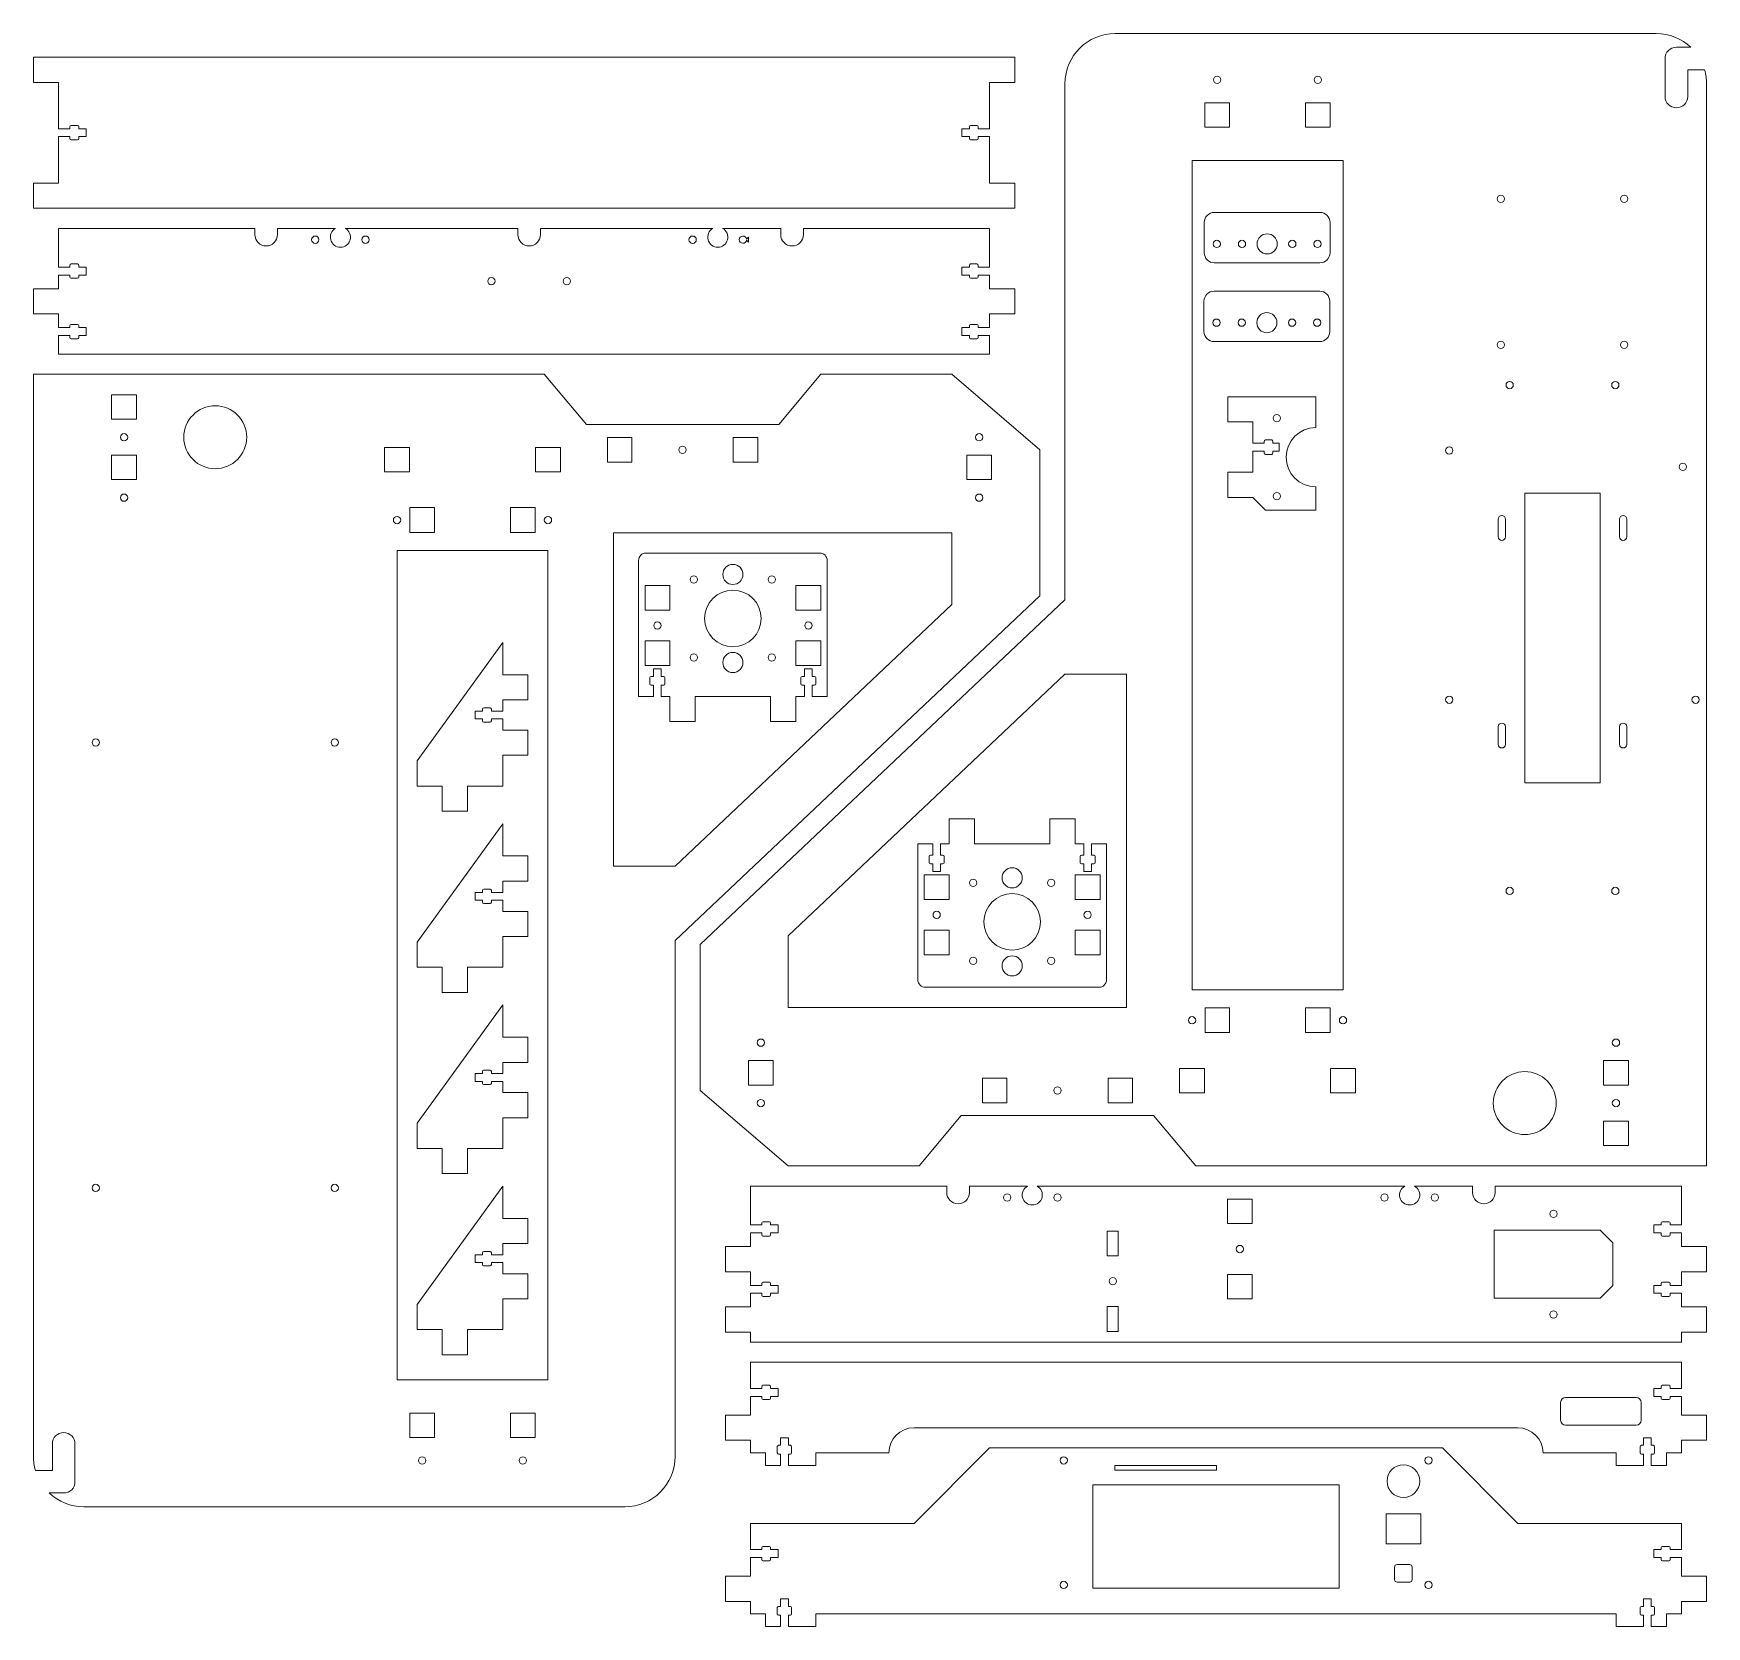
# Model space of a CAD drawing. Header units: millimetres. Extents: x 6 to 671, y 14 to 647.
import ezdxf

# ---------------------------------------------------------------- set-up
doc = ezdxf.new("R2010")
doc.units = ezdxf.units.MM

msp = doc.modelspace()

# ---------------------------------------------------------------- linework, layer by layer
at = {"color": 7, "linetype": 'Continuous', "lineweight": 15}
for p, q in [((651.26, 647.36), (436.26, 647.36)), ((665.03, 641.86), (659.26, 641.86)), ((6.26, 627.92), (6.26, 637.92)), ((396.26, 637.92), (6.26, 637.92)), ((396.26, 627.92), (396.26, 637.92)), ((654.76, 637.36), (654.76, 622.36)), ((663.76, 622.36), (663.76, 632.86)), ((663.76, 632.86), (670.48, 632.86)), ((16.26, 627.92), (6.26, 627.92)), ((16.26, 627.92), (16.26, 609.47)), ((386.26, 627.92), (396.26, 627.92)), ((386.26, 609.47), (386.26, 627.92)), ((416.26, 627.36), (416.26, 422.36)), ((671.26, 197.36), (671.26, 627.36)), ((481.68, 619.79), (471.83, 619.79)), ((471.83, 619.79), (471.83, 610.09)), ((481.68, 610.09), (481.68, 619.79)), ((521.68, 619.79), (511.83, 619.79)), ((511.83, 619.79), (511.83, 610.09)), ((521.68, 610.09), (521.68, 619.79)), ((16.26, 609.47), (20.76, 609.47)), ((20.76, 606.37), (16.26, 606.37)), ((16.26, 606.37), (16.26, 587.92)), ((20.76, 609.47), (20.76, 610.27)), ((20.76, 605.57), (20.76, 606.37)), ((21.26, 610.77), (23.76, 610.77)), ((24.26, 610.27), (24.26, 609.47)), ((24.26, 609.47), (27.26, 609.47)), ((24.26, 606.37), (24.26, 605.57)), ((27.26, 606.37), (24.26, 606.37)), ((27.26, 609.47), (27.26, 606.37)), ((378.26, 609.47), (375.26, 609.47)), ((375.26, 609.47), (375.26, 606.37)), ((375.26, 606.37), (378.26, 606.37)), ((378.26, 610.27), (378.26, 609.47)), ((378.26, 606.37), (378.26, 605.57)), ((381.26, 610.77), (378.76, 610.77)), ((381.76, 609.47), (381.76, 610.27)), ((386.26, 609.47), (381.76, 609.47)), ((381.76, 605.57), (381.76, 606.37)), ((381.76, 606.37), (386.26, 606.37)), ((386.26, 587.92), (386.26, 606.37)), ((471.83, 610.09), (481.68, 610.09)), ((511.83, 610.09), (521.68, 610.09)), ((23.76, 605.07), (21.26, 605.07)), ((378.76, 605.07), (381.26, 605.07)), ((526.76, 596.94), (466.76, 596.94)), ((466.76, 596.94), (466.76, 267.36)), ((526.76, 267.36), (526.76, 596.94)), ((6.26, 577.92), (6.26, 587.92)), ((6.26, 587.92), (16.26, 587.92)), ((396.26, 587.92), (386.26, 587.92)), ((396.26, 577.92), (396.26, 587.92)), ((6.26, 577.92), (396.26, 577.92)), ((471.61, 572.24), (471.61, 560.24)), ((517.61, 576.24), (475.61, 576.24)), ((521.61, 560.24), (521.61, 572.24)), ((16.26, 554.47), (16.26, 569.92)), ((16.26, 569.92), (94.26, 569.92)), ((94.26, 569.92), (94.26, 567.42)), ((103.26, 569.92), (126.32, 569.92)), ((103.26, 567.42), (103.26, 569.92)), ((130.19, 569.92), (198.76, 569.92)), ((198.76, 569.92), (198.76, 567.42)), ((207.76, 569.92), (276.32, 569.92)), ((207.76, 567.42), (207.76, 569.92)), ((280.19, 569.92), (303.26, 569.92)), ((290.51, 566.42), (289.69, 565.61)), ((290.51, 564.42), (290.51, 566.42)), ((303.26, 569.92), (303.26, 567.42)), ((312.26, 569.92), (386.26, 569.92)), ((312.26, 567.42), (312.26, 569.92)), ((386.26, 554.47), (386.26, 569.92)), ((289.69, 565.23), (290.51, 564.42)), ((20.76, 554.47), (16.26, 554.47)), ((20.76, 555.27), (20.76, 554.47)), ((23.76, 555.77), (21.26, 555.77)), ((24.26, 554.47), (24.26, 555.27)), ((27.26, 554.47), (24.26, 554.47)), ((27.26, 551.37), (27.26, 554.47)), ((375.26, 554.47), (378.26, 554.47)), ((375.26, 551.37), (375.26, 554.47)), ((378.26, 554.47), (378.26, 555.27)), ((378.76, 555.77), (381.26, 555.77)), ((381.76, 555.27), (381.76, 554.47)), ((381.76, 554.47), (386.26, 554.47)), ((475.61, 556.24), (517.61, 556.24)), ((6.26, 535.92), (6.26, 545.92)), ((6.26, 545.92), (16.26, 545.92)), ((16.26, 545.92), (16.26, 551.37)), ((16.26, 551.37), (20.76, 551.37)), ((20.76, 551.37), (20.76, 550.57)), ((21.26, 550.07), (23.76, 550.07)), ((24.26, 550.57), (24.26, 551.37)), ((24.26, 551.37), (27.26, 551.37)), ((378.26, 551.37), (375.26, 551.37)), ((378.26, 550.57), (378.26, 551.37)), ((381.26, 550.07), (378.76, 550.07)), ((381.76, 551.37), (381.76, 550.57)), ((386.26, 551.37), (381.76, 551.37)), ((386.26, 545.92), (386.26, 551.37)), ((396.26, 545.92), (386.26, 545.92)), ((396.26, 535.92), (396.26, 545.92)), ((471.5, 540.95), (471.5, 528.95)), ((517.5, 544.95), (475.5, 544.95)), ((521.5, 528.95), (521.5, 540.95)), ((16.26, 535.92), (6.26, 535.92)), ((16.26, 535.92), (16.26, 530.47)), ((386.26, 535.92), (396.26, 535.92)), ((386.26, 535.92), (386.26, 530.47)), ((20.76, 530.47), (16.26, 530.47)), ((16.26, 527.37), (16.26, 519.92)), ((16.26, 527.37), (20.76, 527.37)), ((20.76, 531.27), (20.76, 530.47)), ((20.76, 527.37), (20.76, 526.57)), ((23.76, 531.77), (21.26, 531.77)), ((21.26, 526.07), (23.76, 526.07)), ((24.26, 530.47), (24.26, 531.27)), ((27.26, 530.47), (24.26, 530.47)), ((24.26, 526.57), (24.26, 527.37)), ((24.26, 527.37), (27.26, 527.37)), ((27.26, 527.37), (27.26, 530.47)), ((375.26, 530.47), (378.26, 530.47)), ((375.26, 527.37), (375.26, 530.47)), ((378.26, 527.37), (375.26, 527.37)), ((378.26, 530.47), (378.26, 531.27)), ((378.26, 526.57), (378.26, 527.37)), ((378.76, 531.77), (381.26, 531.77)), ((381.26, 526.07), (378.76, 526.07)), ((381.76, 531.27), (381.76, 530.47)), ((381.76, 530.47), (386.26, 530.47)), ((381.76, 527.37), (381.76, 526.57)), ((386.26, 527.37), (381.76, 527.37)), ((386.26, 527.37), (386.26, 519.92)), ((16.26, 519.92), (386.26, 519.92)), ((475.5, 524.95), (517.5, 524.95)), ((6.26, 511.92), (6.26, 81.92)), ((209.26, 511.92), (6.26, 511.92)), ((226.04, 491.92), (209.26, 511.92)), ((319.26, 511.92), (302.47, 491.92)), ((371.26, 511.92), (319.26, 511.92)), ((406.26, 481.92), (371.26, 511.92)), ((37.33, 503.77), (37.33, 494.07)), ((47.18, 503.77), (37.33, 503.77)), ((47.18, 494.07), (47.18, 503.77)), ((480.93, 502.98), (515.93, 502.98)), ((480.93, 492.98), (480.93, 502.98)), ((515.93, 502.98), (515.93, 490.73)), ((37.33, 494.07), (47.18, 494.07)), ((490.93, 492.98), (480.93, 492.98)), ((490.93, 484.53), (490.93, 492.98)), ((302.47, 491.92), (226.04, 491.92)), ((244.11, 486.84), (234.41, 486.84)), ((234.41, 486.84), (234.41, 476.99)), ((244.11, 476.99), (244.11, 486.84)), ((294.11, 486.84), (284.41, 486.84)), ((284.41, 486.84), (284.41, 476.99)), ((294.11, 476.99), (294.11, 486.84)), ((495.93, 485.83), (498.43, 485.83)), ((47.18, 479.77), (37.33, 479.77)), ((37.33, 479.77), (37.33, 470.07)), ((47.18, 470.07), (47.18, 479.77)), ((155.68, 482.87), (145.83, 482.87)), ((145.83, 482.87), (145.83, 473.17)), ((155.68, 473.17), (155.68, 482.87)), ((215.68, 482.87), (205.83, 482.87)), ((205.83, 482.87), (205.83, 473.17)), ((215.68, 473.17), (215.68, 482.87)), ((387.08, 479.77), (377.23, 479.77)), ((377.23, 479.77), (377.23, 470.07)), ((387.08, 470.07), (387.08, 479.77)), ((406.26, 423.92), (406.26, 481.92)), ((490.93, 484.53), (495.43, 484.53)), ((490.93, 472.98), (490.93, 481.43)), ((495.43, 481.43), (490.93, 481.43)), ((495.43, 484.53), (495.43, 485.33)), ((495.43, 480.63), (495.43, 481.43)), ((498.43, 480.13), (495.93, 480.13)), ((498.93, 485.33), (498.93, 484.53)), ((498.93, 484.53), (501.43, 484.53)), ((501.43, 481.43), (498.93, 481.43)), ((498.93, 481.43), (498.93, 480.63)), ((501.43, 484.53), (501.43, 481.43)), ((145.83, 473.17), (155.68, 473.17)), ((205.83, 473.17), (215.68, 473.17)), ((234.41, 476.99), (244.11, 476.99)), ((284.41, 476.99), (294.11, 476.99)), ((480.93, 472.98), (490.93, 472.98)), ((480.93, 462.98), (480.93, 472.98)), ((37.33, 470.07), (47.18, 470.07)), ((377.23, 470.07), (387.08, 470.07)), ((515.93, 467.23), (515.93, 457.98)), ((165.61, 458.94), (155.91, 458.94)), ((155.91, 458.94), (155.91, 449.09)), ((165.61, 449.09), (165.61, 458.94)), ((205.61, 458.94), (195.91, 458.94)), ((195.91, 458.94), (195.91, 449.09)), ((205.61, 449.09), (205.61, 458.94)), ((490.93, 462.98), (480.93, 462.98)), ((490.93, 462.98), (495.93, 457.98)), ((629.01, 464.65), (599.01, 464.65)), ((599.01, 464.65), (599.01, 349.65)), ((629.01, 349.65), (629.01, 464.65)), ((515.93, 457.98), (495.93, 457.98)), ((588.46, 447.4), (588.46, 454.4)), ((591.36, 454.4), (591.36, 447.4)), ((636.66, 454.4), (636.66, 447.4)), ((639.56, 447.4), (639.56, 454.4)), ((155.91, 449.09), (165.61, 449.09)), ((195.91, 449.09), (205.61, 449.09)), ((371.26, 448.92), (236.76, 448.92)), ((236.76, 448.92), (236.76, 316.5)), ((371.26, 420.43), (371.26, 448.92)), ((210.76, 441.92), (150.76, 441.92)), ((150.76, 441.92), (150.76, 112.34)), ((210.76, 112.34), (210.76, 441.92)), ((318.76, 440.92), (249.76, 440.92)), ((246.76, 437.92), (246.76, 383.92)), ((321.76, 437.92), (321.76, 383.92)), ((249.33, 427.97), (249.33, 418.27)), ((259.18, 427.97), (249.33, 427.97)), ((259.18, 418.27), (259.18, 427.97)), ((309.33, 427.97), (319.18, 427.97)), ((309.33, 418.27), (309.33, 427.97)), ((319.18, 427.97), (319.18, 418.27)), ((261.26, 286.92), (406.26, 423.92)), ((261.26, 316.5), (371.26, 420.43)), ((416.26, 422.36), (271.26, 285.36)), ((249.33, 418.27), (259.18, 418.27)), ((319.18, 418.27), (309.33, 418.27)), ((259.18, 405.97), (249.33, 405.97)), ((249.33, 405.97), (249.33, 396.27)), ((259.18, 396.27), (259.18, 405.97)), ((309.33, 405.97), (319.18, 405.97)), ((309.33, 396.27), (309.33, 405.97)), ((319.18, 405.97), (319.18, 396.27)), ((192.76, 405.34), (158.76, 358.34)), ((192.76, 392.54), (192.76, 405.34)), ((202.76, 392.54), (192.76, 392.54)), ((202.76, 382.54), (202.76, 392.54)), ((249.33, 396.27), (259.18, 396.27)), ((255.81, 394.92), (252.71, 394.92)), ((252.71, 394.92), (252.71, 391.92)), ((255.81, 391.92), (255.81, 394.92)), ((416.26, 392.78), (306.26, 288.85)), ((319.18, 396.27), (309.33, 396.27)), ((312.71, 394.92), (315.81, 394.92)), ((312.71, 391.92), (312.71, 394.92)), ((315.81, 394.92), (315.81, 391.92)), ((440.76, 392.78), (416.26, 392.78)), ((440.76, 260.36), (440.76, 392.78)), ((251.26, 391.42), (251.26, 388.92)), ((252.71, 391.92), (251.76, 391.92)), ((251.76, 388.42), (252.71, 388.42)), ((252.71, 388.42), (252.71, 383.92)), ((256.76, 391.92), (255.81, 391.92)), ((255.81, 383.92), (255.81, 388.42)), ((255.81, 388.42), (256.76, 388.42)), ((257.26, 388.92), (257.26, 391.42)), ((311.26, 388.92), (311.26, 391.42)), ((311.76, 391.92), (312.71, 391.92)), ((312.71, 388.42), (311.76, 388.42)), ((312.71, 383.92), (312.71, 388.42)), ((315.81, 391.92), (316.76, 391.92)), ((315.81, 388.42), (315.81, 383.92)), ((316.76, 388.42), (315.81, 388.42)), ((317.26, 391.42), (317.26, 388.92)), ((187.76, 379.39), (185.26, 379.39)), ((192.76, 382.54), (202.76, 382.54)), ((192.76, 378.09), (192.76, 382.54)), ((246.76, 383.92), (252.71, 383.92)), ((255.81, 383.92), (259.26, 383.92)), ((259.26, 383.92), (259.26, 373.92)), ((269.26, 383.92), (299.26, 383.92)), ((269.26, 373.92), (269.26, 383.92)), ((299.26, 373.92), (299.26, 383.92)), ((312.71, 383.92), (309.26, 383.92)), ((309.26, 383.92), (309.26, 373.92)), ((321.76, 383.92), (315.81, 383.92)), ((184.76, 378.09), (181.76, 378.09)), ((181.76, 378.09), (181.76, 374.99)), ((181.76, 374.99), (184.76, 374.99)), ((184.76, 378.89), (184.76, 378.09)), ((184.76, 374.99), (184.76, 374.19)), ((185.26, 373.69), (187.76, 373.69)), ((188.26, 378.09), (188.26, 378.89)), ((192.76, 378.09), (188.26, 378.09)), ((188.26, 374.19), (188.26, 374.99)), ((188.26, 374.99), (192.76, 374.99)), ((192.76, 370.54), (192.76, 374.99)), ((259.26, 373.92), (269.26, 373.92)), ((309.26, 373.92), (299.26, 373.92)), ((202.76, 370.54), (192.76, 370.54)), ((202.76, 360.54), (202.76, 370.54)), ((588.46, 364.9), (588.46, 371.9)), ((591.36, 371.9), (591.36, 364.9)), ((636.66, 371.9), (636.66, 364.9)), ((639.56, 364.9), (639.56, 371.9)), ((192.76, 360.54), (202.76, 360.54)), ((192.76, 348.34), (192.76, 360.54)), ((158.76, 358.34), (158.76, 348.34)), ((158.76, 348.34), (168.76, 348.34)), ((168.76, 348.34), (168.76, 338.34)), ((178.76, 348.34), (192.76, 348.34)), ((178.76, 338.34), (178.76, 348.34)), ((599.01, 349.65), (629.01, 349.65)), ((192.76, 333.34), (158.76, 286.34)), ((168.76, 338.34), (178.76, 338.34)), ((192.76, 320.54), (192.76, 333.34)), ((370.26, 325.36), (370.26, 335.36)), ((370.26, 335.36), (380.26, 335.36)), ((380.26, 335.36), (380.26, 325.36)), ((410.26, 335.36), (410.26, 325.36)), ((420.26, 335.36), (410.26, 335.36)), ((420.26, 325.36), (420.26, 335.36)), ((202.76, 320.54), (192.76, 320.54)), ((202.76, 310.54), (202.76, 320.54)), ((357.76, 271.36), (357.76, 325.36)), ((357.76, 325.36), (363.71, 325.36)), ((362.26, 317.86), (362.26, 320.36)), ((362.76, 320.86), (363.71, 320.86)), ((363.71, 320.86), (363.71, 325.36)), ((366.81, 325.36), (366.81, 320.86)), ((366.81, 325.36), (370.26, 325.36)), ((366.81, 320.86), (367.76, 320.86)), ((368.26, 320.36), (368.26, 317.86)), ((410.26, 325.36), (380.26, 325.36)), ((423.71, 325.36), (420.26, 325.36)), ((422.26, 320.36), (422.26, 317.86)), ((423.71, 320.86), (422.76, 320.86)), ((423.71, 325.36), (423.71, 320.86)), ((426.81, 320.86), (426.81, 325.36)), ((432.76, 325.36), (426.81, 325.36)), ((427.76, 320.86), (426.81, 320.86)), ((428.26, 317.86), (428.26, 320.36)), ((432.76, 271.36), (432.76, 325.36)), ((236.76, 316.5), (261.26, 316.5)), ((360.33, 313.01), (370.18, 313.01)), ((360.33, 303.31), (360.33, 313.01)), ((363.71, 317.36), (362.76, 317.36)), ((363.71, 314.36), (363.71, 317.36)), ((366.81, 314.36), (363.71, 314.36)), ((366.81, 317.36), (366.81, 314.36)), ((367.76, 317.36), (366.81, 317.36)), ((370.18, 313.01), (370.18, 303.31)), ((420.33, 313.01), (420.33, 303.31)), ((430.18, 313.01), (420.33, 313.01)), ((422.76, 317.36), (423.71, 317.36)), ((423.71, 317.36), (423.71, 314.36)), ((423.71, 314.36), (426.81, 314.36)), ((426.81, 314.36), (426.81, 317.36)), ((426.81, 317.36), (427.76, 317.36)), ((430.18, 303.31), (430.18, 313.01)), ((184.76, 306.09), (181.76, 306.09)), ((181.76, 306.09), (181.76, 302.99)), ((184.76, 306.89), (184.76, 306.09)), ((187.76, 307.39), (185.26, 307.39)), ((188.26, 306.09), (188.26, 306.89)), ((192.76, 306.09), (188.26, 306.09)), ((192.76, 310.54), (202.76, 310.54)), ((192.76, 306.09), (192.76, 310.54)), ((181.76, 302.99), (184.76, 302.99)), ((184.76, 302.99), (184.76, 302.19)), ((185.26, 301.69), (187.76, 301.69)), ((188.26, 302.19), (188.26, 302.99)), ((188.26, 302.99), (192.76, 302.99)), ((192.76, 298.54), (192.76, 302.99)), ((370.18, 303.31), (360.33, 303.31)), ((420.33, 303.31), (430.18, 303.31)), ((202.76, 298.54), (192.76, 298.54)), ((202.76, 288.54), (202.76, 298.54)), ((158.76, 286.34), (158.76, 276.34)), ((192.76, 288.54), (202.76, 288.54)), ((192.76, 276.34), (192.76, 288.54)), ((261.26, 81.92), (261.26, 286.92)), ((306.26, 288.85), (306.26, 260.36)), ((360.33, 291.01), (370.18, 291.01)), ((360.33, 281.31), (360.33, 291.01)), ((370.18, 291.01), (370.18, 281.31)), ((430.18, 291.01), (420.33, 291.01)), ((420.33, 291.01), (420.33, 281.31)), ((430.18, 281.31), (430.18, 291.01)), ((271.26, 285.36), (271.26, 227.36)), ((370.18, 281.31), (360.33, 281.31)), ((420.33, 281.31), (430.18, 281.31)), ((158.76, 276.34), (168.76, 276.34)), ((168.76, 276.34), (168.76, 266.34)), ((178.76, 276.34), (192.76, 276.34)), ((178.76, 266.34), (178.76, 276.34)), ((168.76, 266.34), (178.76, 266.34)), ((360.76, 268.36), (429.76, 268.36)), ((466.76, 267.36), (526.76, 267.36)), ((192.76, 261.34), (158.76, 214.34)), ((192.76, 248.54), (192.76, 261.34)), ((306.26, 260.36), (440.76, 260.36)), ((481.61, 260.19), (471.91, 260.19)), ((471.91, 260.19), (471.91, 250.34)), ((481.61, 250.34), (481.61, 260.19)), ((521.61, 260.19), (511.91, 260.19)), ((511.91, 260.19), (511.91, 250.34)), ((521.61, 250.34), (521.61, 260.19)), ((202.76, 248.54), (192.76, 248.54)), ((202.76, 238.54), (202.76, 248.54)), ((471.91, 250.34), (481.61, 250.34)), ((511.91, 250.34), (521.61, 250.34)), ((184.76, 234.09), (181.76, 234.09)), ((181.76, 234.09), (181.76, 230.99)), ((184.76, 234.89), (184.76, 234.09)), ((187.76, 235.39), (185.26, 235.39)), ((188.26, 234.09), (188.26, 234.89)), ((192.76, 234.09), (188.26, 234.09)), ((192.76, 238.54), (202.76, 238.54)), ((192.76, 234.09), (192.76, 238.54)), ((300.28, 239.21), (290.43, 239.21)), ((290.43, 239.21), (290.43, 229.51)), ((300.28, 229.51), (300.28, 239.21)), ((471.68, 236.11), (461.83, 236.11)), ((461.83, 236.11), (461.83, 226.41)), ((471.68, 226.41), (471.68, 236.11)), ((531.68, 236.11), (521.83, 236.11)), ((521.83, 236.11), (521.83, 226.41)), ((531.68, 226.41), (531.68, 236.11)), ((640.18, 239.21), (630.33, 239.21)), ((630.33, 239.21), (630.33, 229.51)), ((640.18, 229.51), (640.18, 239.21)), ((181.76, 230.99), (184.76, 230.99)), ((184.76, 230.99), (184.76, 230.19)), ((185.26, 229.69), (187.76, 229.69)), ((188.26, 230.19), (188.26, 230.99)), ((188.26, 230.99), (192.76, 230.99)), ((192.76, 226.54), (192.76, 230.99)), ((202.76, 226.54), (192.76, 226.54)), ((202.76, 216.54), (202.76, 226.54)), ((271.26, 227.36), (306.26, 197.36)), ((290.43, 229.51), (300.28, 229.51)), ((393.11, 232.29), (383.41, 232.29)), ((383.41, 232.29), (383.41, 222.44)), ((393.11, 222.44), (393.11, 232.29)), ((443.11, 232.29), (433.41, 232.29)), ((433.41, 232.29), (433.41, 222.44)), ((443.11, 222.44), (443.11, 232.29)), ((461.83, 226.41), (471.68, 226.41)), ((521.83, 226.41), (531.68, 226.41)), ((630.33, 229.51), (640.18, 229.51)), ((383.41, 222.44), (393.11, 222.44)), ((433.41, 222.44), (443.11, 222.44)), ((158.76, 214.34), (158.76, 204.34)), ((192.76, 216.54), (202.76, 216.54)), ((192.76, 204.34), (192.76, 216.54)), ((358.26, 197.36), (375.04, 217.36)), ((375.04, 217.36), (451.47, 217.36)), ((451.47, 217.36), (468.26, 197.36)), ((640.18, 215.21), (630.33, 215.21)), ((630.33, 215.21), (630.33, 205.51)), ((640.18, 205.51), (640.18, 215.21)), ((158.76, 204.34), (168.76, 204.34)), ((168.76, 204.34), (168.76, 194.34)), ((178.76, 204.34), (192.76, 204.34)), ((178.76, 194.34), (178.76, 204.34)), ((630.33, 205.51), (640.18, 205.51)), ((168.76, 194.34), (178.76, 194.34)), ((306.26, 197.36), (358.26, 197.36)), ((468.26, 197.36), (671.26, 197.36)), ((192.76, 189.34), (158.76, 142.34)), ((192.76, 176.54), (192.76, 189.34)), ((291.26, 189.36), (291.26, 173.91)), ((369.26, 189.36), (291.26, 189.36)), ((369.26, 189.36), (369.26, 186.86)), ((401.32, 189.36), (378.26, 189.36)), ((378.26, 186.86), (378.26, 189.36)), ((551.32, 189.36), (405.19, 189.36)), ((578.26, 189.36), (555.19, 189.36)), ((578.26, 189.36), (578.26, 186.86)), ((587.26, 186.86), (587.26, 189.36)), ((661.26, 189.36), (587.26, 189.36)), ((661.26, 189.36), (661.26, 173.91)), ((490.68, 184.21), (480.83, 184.21)), ((480.83, 184.21), (480.83, 174.51)), ((490.68, 174.51), (490.68, 184.21)), ((202.76, 176.54), (192.76, 176.54)), ((202.76, 166.54), (202.76, 176.54)), ((295.76, 173.91), (291.26, 173.91)), ((295.76, 174.71), (295.76, 173.91)), ((298.76, 175.21), (296.26, 175.21)), ((299.26, 173.91), (299.26, 174.71)), ((302.26, 173.91), (299.26, 173.91)), ((302.26, 170.81), (302.26, 173.91)), ((480.83, 174.51), (490.68, 174.51)), ((650.26, 173.91), (653.26, 173.91)), ((650.26, 170.81), (650.26, 173.91)), ((653.26, 173.91), (653.26, 174.71)), ((653.76, 175.21), (656.26, 175.21)), ((656.76, 174.71), (656.76, 173.91)), ((656.76, 173.91), (661.26, 173.91)), ((192.76, 166.54), (202.76, 166.54)), ((192.76, 162.09), (192.76, 166.54)), ((291.26, 170.81), (291.26, 165.36)), ((291.26, 170.81), (295.76, 170.81)), ((295.76, 170.81), (295.76, 170.01)), ((296.26, 169.51), (298.76, 169.51)), ((299.26, 170.01), (299.26, 170.81)), ((299.26, 170.81), (302.26, 170.81)), ((437.43, 171.41), (433.08, 171.41)), ((433.08, 171.41), (433.08, 161.71)), ((437.43, 161.71), (437.43, 171.41)), ((586.79, 171.88), (586.79, 144.85)), ((629.04, 171.88), (586.79, 171.88)), ((634.04, 166.88), (629.04, 171.88)), ((634.04, 149.85), (634.04, 166.88)), ((653.26, 170.81), (650.26, 170.81)), ((653.26, 170.01), (653.26, 170.81)), ((656.26, 169.51), (653.76, 169.51)), ((656.76, 170.81), (656.76, 170.01)), ((661.26, 170.81), (656.76, 170.81)), ((661.26, 170.81), (661.26, 165.36)), ((184.76, 162.09), (181.76, 162.09)), ((181.76, 162.09), (181.76, 158.99)), ((184.76, 162.89), (184.76, 162.09)), ((187.76, 163.39), (185.26, 163.39)), ((188.26, 162.09), (188.26, 162.89)), ((192.76, 162.09), (188.26, 162.09)), ((281.26, 165.36), (281.26, 155.36)), ((291.26, 165.36), (281.26, 165.36)), ((433.08, 161.71), (437.43, 161.71)), ((661.26, 165.36), (671.26, 165.36)), ((671.26, 165.36), (671.26, 155.36)), ((181.76, 158.99), (184.76, 158.99)), ((184.76, 158.99), (184.76, 158.19)), ((185.26, 157.69), (187.76, 157.69)), ((188.26, 158.19), (188.26, 158.99)), ((188.26, 158.99), (192.76, 158.99)), ((192.76, 154.54), (192.76, 158.99)), ((202.76, 154.54), (192.76, 154.54)), ((202.76, 144.54), (202.76, 154.54)), ((281.26, 155.36), (291.26, 155.36)), ((291.26, 155.36), (291.26, 149.91)), ((490.68, 154.21), (480.83, 154.21)), ((480.83, 154.21), (480.83, 144.51)), ((490.68, 144.51), (490.68, 154.21)), ((661.26, 155.36), (661.26, 149.91)), ((671.26, 155.36), (661.26, 155.36)), ((295.76, 149.91), (291.26, 149.91)), ((291.26, 146.81), (291.26, 141.36)), ((291.26, 146.81), (295.76, 146.81)), ((295.76, 150.71), (295.76, 149.91)), ((295.76, 146.81), (295.76, 146.01)), ((298.76, 151.21), (296.26, 151.21)), ((299.26, 149.91), (299.26, 150.71)), ((302.26, 149.91), (299.26, 149.91)), ((299.26, 146.81), (302.26, 146.81)), ((299.26, 146.01), (299.26, 146.81)), ((302.26, 146.81), (302.26, 149.91)), ((629.04, 144.85), (634.04, 149.85)), ((650.26, 149.91), (653.26, 149.91)), ((650.26, 146.81), (650.26, 149.91)), ((653.26, 146.81), (650.26, 146.81)), ((653.26, 149.91), (653.26, 150.71)), ((653.26, 146.01), (653.26, 146.81)), ((653.76, 151.21), (656.26, 151.21)), ((656.76, 150.71), (656.76, 149.91)), ((656.76, 149.91), (661.26, 149.91)), ((656.76, 146.81), (656.76, 146.01)), ((661.26, 146.81), (656.76, 146.81)), ((661.26, 146.81), (661.26, 141.36)), ((158.76, 142.34), (158.76, 132.34)), ((192.76, 144.54), (202.76, 144.54)), ((192.76, 132.34), (192.76, 144.54)), ((281.26, 141.36), (281.26, 131.36)), ((291.26, 141.36), (281.26, 141.36)), ((296.26, 145.51), (298.76, 145.51)), ((437.43, 141.51), (433.08, 141.51)), ((433.08, 141.51), (433.08, 131.61)), ((437.43, 131.61), (437.43, 141.51)), ((480.83, 144.51), (490.68, 144.51)), ((586.79, 144.85), (629.04, 144.85)), ((656.26, 145.51), (653.76, 145.51)), ((661.26, 141.36), (671.26, 141.36)), ((671.26, 141.36), (671.26, 131.36)), ((158.76, 132.34), (168.76, 132.34)), ((168.76, 132.34), (168.76, 122.34)), ((178.76, 132.34), (192.76, 132.34)), ((178.76, 122.34), (178.76, 132.34)), ((281.26, 131.36), (291.26, 131.36)), ((291.26, 131.36), (291.26, 127.36)), ((291.26, 127.36), (661.26, 127.36)), ((433.08, 131.61), (437.43, 131.61)), ((671.26, 131.36), (661.26, 131.36)), ((661.26, 131.36), (661.26, 127.36)), ((168.76, 122.34), (178.76, 122.34)), ((291.26, 108.91), (291.26, 119.36)), ((661.26, 119.36), (291.26, 119.36)), ((661.26, 108.91), (661.26, 119.36)), ((150.76, 112.34), (210.76, 112.34)), ((291.26, 108.91), (295.76, 108.91)), ((295.76, 108.91), (295.76, 109.71)), ((296.26, 110.21), (298.76, 110.21)), ((299.26, 109.71), (299.26, 108.91)), ((299.26, 108.91), (302.26, 108.91)), ((302.26, 108.91), (302.26, 105.81)), ((653.26, 108.91), (650.26, 108.91)), ((650.26, 108.91), (650.26, 105.81)), ((653.26, 109.71), (653.26, 108.91)), ((656.26, 110.21), (653.76, 110.21)), ((656.76, 108.91), (656.76, 109.71)), ((661.26, 108.91), (656.76, 108.91)), ((291.26, 98.36), (291.26, 105.81)), ((295.76, 105.81), (291.26, 105.81)), ((295.76, 105.01), (295.76, 105.81)), ((298.76, 104.51), (296.26, 104.51)), ((299.26, 105.81), (299.26, 105.01)), ((302.26, 105.81), (299.26, 105.81)), ((613.26, 96.36), (613.26, 103.36)), ((615.26, 105.36), (643.26, 105.36)), ((645.26, 103.36), (645.26, 96.36)), ((650.26, 105.81), (653.26, 105.81)), ((653.26, 105.81), (653.26, 105.01)), ((653.76, 104.51), (656.26, 104.51)), ((656.76, 105.01), (656.76, 105.81)), ((656.76, 105.81), (661.26, 105.81)), ((661.26, 98.36), (661.26, 105.81)), ((165.68, 99.19), (155.83, 99.19)), ((155.83, 99.19), (155.83, 89.49)), ((165.68, 89.49), (165.68, 99.19)), ((205.68, 99.19), (195.83, 99.19)), ((195.83, 99.19), (195.83, 89.49)), ((205.68, 89.49), (205.68, 99.19)), ((281.26, 88.36), (281.26, 98.36)), ((281.26, 98.36), (291.26, 98.36)), ((596.26, 93.36), (356.26, 93.36)), ((643.26, 94.36), (615.26, 94.36)), ((671.26, 98.36), (661.26, 98.36)), ((671.26, 88.36), (671.26, 98.36)), ((13.76, 86.92), (13.76, 76.42)), ((22.76, 71.92), (22.76, 86.92)), ((155.83, 89.49), (165.68, 89.49)), ((195.83, 89.49), (205.68, 89.49)), ((291.26, 88.36), (281.26, 88.36)), ((291.26, 83.36), (291.26, 88.36)), ((303.21, 89.36), (306.31, 89.36)), ((303.21, 86.36), (303.21, 89.36)), ((306.31, 89.36), (306.31, 86.36)), ((649.31, 89.36), (646.21, 89.36)), ((646.21, 89.36), (646.21, 86.36)), ((649.31, 86.36), (649.31, 89.36)), ((661.26, 88.36), (671.26, 88.36)), ((661.26, 83.36), (661.26, 88.36)), ((297.16, 83.36), (291.26, 83.36)), ((297.16, 78.36), (297.16, 83.36)), ((301.91, 83.36), (301.91, 85.86)), ((302.41, 86.36), (303.21, 86.36)), ((303.21, 82.86), (302.41, 82.86)), ((303.21, 78.36), (303.21, 82.86)), ((306.31, 86.36), (307.11, 86.36)), ((306.31, 82.86), (306.31, 78.36)), ((307.11, 82.86), (306.31, 82.86)), ((307.61, 85.86), (307.61, 83.36)), ((317.16, 83.36), (317.16, 78.36)), ((346.26, 83.36), (317.16, 83.36)), ((386.26, 85.36), (356.26, 55.36)), ((566.26, 85.36), (386.26, 85.36)), ((596.26, 55.36), (566.26, 85.36)), ((635.36, 83.36), (606.26, 83.36)), ((635.36, 83.36), (635.36, 78.36)), ((644.91, 85.86), (644.91, 83.36)), ((646.21, 86.36), (645.41, 86.36)), ((645.41, 82.86), (646.21, 82.86)), ((646.21, 82.86), (646.21, 78.36)), ((650.11, 86.36), (649.31, 86.36)), ((649.31, 78.36), (649.31, 82.86)), ((649.31, 82.86), (650.11, 82.86)), ((650.61, 83.36), (650.61, 85.86)), ((661.26, 83.36), (655.36, 83.36)), ((655.36, 78.36), (655.36, 83.36)), ((13.76, 76.42), (7.03, 76.42)), ((303.21, 78.36), (297.16, 78.36)), ((317.16, 78.36), (306.31, 78.36)), ((476.46, 78.33), (436.06, 78.33)), ((436.06, 78.33), (436.06, 76.43)), ((436.06, 76.43), (476.46, 76.43)), ((476.46, 76.43), (476.46, 78.33)), ((635.36, 78.36), (646.21, 78.36)), ((649.31, 78.36), (655.36, 78.36)), ((12.48, 67.42), (18.26, 67.42)), ((525.26, 70.63), (427.26, 70.63)), ((427.26, 70.63), (427.26, 29.63)), ((525.26, 29.63), (525.26, 70.63)), ((26.26, 61.92), (241.26, 61.92)), ((291.26, 44.91), (291.26, 55.36)), ((356.26, 55.36), (291.26, 55.36)), ((557.66, 59.18), (543.86, 59.18)), ((543.86, 59.18), (543.86, 47.18)), ((557.66, 47.18), (557.66, 59.18)), ((661.26, 55.36), (596.26, 55.36)), ((661.26, 44.91), (661.26, 55.36)), ((543.86, 47.18), (557.66, 47.18)), ((291.26, 44.91), (295.76, 44.91)), ((291.26, 34.36), (291.26, 41.81)), ((295.76, 41.81), (291.26, 41.81)), ((295.76, 44.91), (295.76, 45.71)), ((295.76, 41.01), (295.76, 41.81)), ((296.26, 46.21), (298.76, 46.21)), ((298.76, 40.51), (296.26, 40.51)), ((299.26, 45.71), (299.26, 44.91)), ((299.26, 44.91), (302.26, 44.91)), ((299.26, 41.81), (299.26, 41.01)), ((302.26, 41.81), (299.26, 41.81)), ((302.26, 44.91), (302.26, 41.81)), ((653.26, 44.91), (650.26, 44.91)), ((650.26, 44.91), (650.26, 41.81)), ((650.26, 41.81), (653.26, 41.81)), ((653.26, 45.71), (653.26, 44.91)), ((653.26, 41.81), (653.26, 41.01)), ((656.26, 46.21), (653.76, 46.21)), ((653.76, 40.51), (656.26, 40.51)), ((656.76, 44.91), (656.76, 45.71)), ((661.26, 44.91), (656.76, 44.91)), ((656.76, 41.01), (656.76, 41.81)), ((656.76, 41.81), (661.26, 41.81)), ((661.26, 34.36), (661.26, 41.81)), ((281.26, 24.36), (281.26, 34.36)), ((281.26, 34.36), (291.26, 34.36)), ((547.26, 37.98), (547.26, 32.98)), ((553.26, 38.98), (548.26, 38.98)), ((554.26, 32.98), (554.26, 37.98)), ((671.26, 34.36), (661.26, 34.36)), ((671.26, 24.36), (671.26, 34.36)), ((427.26, 29.63), (525.26, 29.63)), ((548.26, 31.98), (553.26, 31.98)), ((291.26, 24.36), (281.26, 24.36)), ((291.26, 19.36), (291.26, 24.36)), ((301.91, 19.36), (301.91, 21.86)), ((302.41, 22.36), (303.21, 22.36)), ((303.21, 25.36), (306.31, 25.36)), ((303.21, 22.36), (303.21, 25.36)), ((306.31, 25.36), (306.31, 22.36)), ((306.31, 22.36), (307.11, 22.36)), ((307.61, 21.86), (307.61, 19.36)), ((644.91, 21.86), (644.91, 19.36)), ((646.21, 22.36), (645.41, 22.36)), ((649.31, 25.36), (646.21, 25.36)), ((646.21, 25.36), (646.21, 22.36)), ((649.31, 22.36), (649.31, 25.36)), ((650.11, 22.36), (649.31, 22.36)), ((650.61, 19.36), (650.61, 21.86)), ((661.26, 24.36), (671.26, 24.36)), ((661.26, 19.36), (661.26, 24.36)), ((297.16, 19.36), (291.26, 19.36)), ((297.16, 14.36), (297.16, 19.36)), ((303.21, 14.36), (297.16, 14.36)), ((303.21, 18.86), (302.41, 18.86)), ((303.21, 14.36), (303.21, 18.86)), ((306.31, 18.86), (306.31, 14.36)), ((307.11, 18.86), (306.31, 18.86)), ((317.16, 14.36), (306.31, 14.36)), ((635.36, 19.36), (317.16, 19.36)), ((317.16, 19.36), (317.16, 14.36)), ((635.36, 19.36), (635.36, 14.36)), ((635.36, 14.36), (646.21, 14.36)), ((645.41, 18.86), (646.21, 18.86)), ((646.21, 18.86), (646.21, 14.36)), ((649.31, 14.36), (649.31, 18.86)), ((649.31, 18.86), (650.11, 18.86)), ((649.31, 14.36), (655.36, 14.36)), ((661.26, 19.36), (655.36, 19.36)), ((655.36, 14.36), (655.36, 19.36))]:
    msp.add_line(p, q, dxfattribs=at)
for centre, radius in [((476.76, 628.94), 1.45), ((516.76, 628.94), 1.45), ((589.51, 581.65), 1.45), ((638.51, 581.65), 1.45), ((118.26, 565.42), 1.45), ((138.26, 565.42), 1.45), ((268.26, 565.42), 1.45), ((496.61, 563.74), 4), ((476.61, 563.74), 1.45), ((486.61, 563.74), 1.45), ((506.61, 563.74), 1.45), ((516.61, 563.74), 1.45), ((188.26, 548.92), 1.45), ((218.26, 548.92), 1.45), ((476.5, 532.45), 1.45), ((486.5, 532.45), 1.45), ((496.5, 532.45), 4), ((506.5, 532.45), 1.45), ((516.5, 532.45), 1.45), ((589.51, 523.65), 1.45), ((638.51, 523.65), 1.45), ((593.01, 507.65), 1.45), ((635.01, 507.65), 1.45), ((78.51, 486.92), 12.5), ((500.43, 494.48), 1.45), ((42.26, 486.92), 1.45), ((382.16, 486.92), 1.45), ((264.26, 481.92), 1.45), ((569.01, 481.66), 1.45), ((661.85, 475.18), 1.45), ((42.26, 462.92), 1.45), ((382.16, 462.92), 1.45), ((500.43, 463.48), 1.45), ((150.76, 454.02), 1.45), ((210.76, 454.02), 1.45), ((284.26, 432.42), 4), ((268.76, 430.42), 1.45), ((284.26, 414.92), 11.25), ((299.76, 430.42), 1.45), ((254.26, 412.12), 1.45), ((314.26, 412.12), 1.45), ((268.76, 399.42), 1.45), ((284.26, 397.42), 4), ((299.76, 399.42), 1.45), ((569.01, 382.63), 1.45), ((666.91, 382.63), 1.45), ((31.01, 365.63), 1.45), ((126.01, 365.63), 1.45), ((395.26, 311.86), 4), ((379.76, 309.86), 1.45), ((410.76, 309.86), 1.45), ((593.01, 306.65), 1.45), ((635.01, 306.65), 1.45), ((395.26, 294.36), 11.25), ((365.26, 297.16), 1.45), ((425.26, 297.16), 1.45), ((379.76, 278.86), 1.45), ((395.26, 276.86), 4), ((410.76, 278.86), 1.45), ((466.76, 255.26), 1.45), ((526.76, 255.26), 1.45), ((295.36, 246.36), 1.45), ((635.26, 246.36), 1.45), ((599.01, 222.36), 12.5), ((413.26, 227.36), 1.45), ((295.36, 222.36), 1.45), ((635.26, 222.36), 1.45), ((31.01, 188.63), 1.45), ((126.01, 188.63), 1.45), ((393.26, 184.86), 1.45), ((413.26, 184.86), 1.45), ((543.26, 184.86), 1.45), ((563.26, 184.86), 1.45), ((610.42, 178.36), 1.45), ((485.76, 164.36), 1.45), ((435.26, 151.61), 1.45), ((610.42, 138.36), 1.45), ((160.76, 80.34), 1.45), ((200.76, 80.34), 1.45), ((415.76, 80.38), 1.45), ((560.76, 80.38), 1.45), ((550.76, 72.13), 6.5), ((415.76, 30.88), 1.45), ((560.76, 30.88), 1.45)]:
    msp.add_circle(centre, radius, dxfattribs=at)
for centre, radius, start, end in [((436.26, 627.36), 20, 90, 180), ((651.26, 627.36), 20, 46.46885, 90), ((659.26, 637.36), 4.5, 90, 180), ((651.26, 627.36), 20, 0, 15.96201), ((659.26, 622.36), 4.5, 180, 0), ((21.26, 610.27), 0.5, 90, 180), ((21.26, 605.57), 0.5, 180, 270), ((23.76, 610.27), 0.5, 0, 90), ((23.76, 605.57), 0.5, 270, 0), ((378.76, 610.27), 0.5, 90, 180), ((378.76, 605.57), 0.5, 180, 270), ((381.26, 610.27), 0.5, 0, 90), ((381.26, 605.57), 0.5, 270, 0), ((475.61, 572.24), 4, 90, 180), ((517.61, 572.24), 4, 0, 90), ((98.76, 567.42), 4.5, 180, 0), ((128.26, 566.42), 4, 118.95502, 61.04498), ((203.26, 567.42), 4.5, 180, 0), ((278.26, 566.42), 4, 118.95502, 61.04498), ((288.26, 565.42), 1.45, 7.44123, 352.55877), ((307.76, 567.42), 4.5, 180, 0), ((475.61, 560.24), 4, 180, 270), ((517.61, 560.24), 4, 270, 0), ((21.26, 555.27), 0.5, 90, 180), ((23.76, 555.27), 0.5, 0, 90), ((378.76, 555.27), 0.5, 90, 180), ((381.26, 555.27), 0.5, 0, 90), ((21.26, 550.57), 0.5, 180, 270), ((23.76, 550.57), 0.5, 270, 0), ((378.76, 550.57), 0.5, 180, 270), ((381.26, 550.57), 0.5, 270, 0), ((475.5, 540.95), 4, 90, 180), ((517.5, 540.95), 4, 0, 90), ((21.26, 531.27), 0.5, 90, 180), ((21.26, 526.57), 0.5, 180, 270), ((23.76, 531.27), 0.5, 0, 90), ((23.76, 526.57), 0.5, 270, 0), ((378.76, 531.27), 0.5, 90, 180), ((378.76, 526.57), 0.5, 180, 270), ((381.26, 531.27), 0.5, 0, 90), ((381.26, 526.57), 0.5, 270, 0), ((475.5, 528.95), 4, 180, 270), ((517.5, 528.95), 4, 270, 0), ((495.93, 485.33), 0.5, 90, 180), ((498.43, 485.33), 0.5, 0, 90), ((515.93, 478.98), 11.75, 90, 270), ((495.93, 480.63), 0.5, 180, 270), ((498.43, 480.63), 0.5, 270, 0), ((589.91, 454.4), 1.45, 0, 180), ((638.11, 454.4), 1.45, 0, 180), ((589.91, 447.4), 1.45, 180, 0), ((638.11, 447.4), 1.45, 180, 0), ((249.76, 437.92), 3, 90, 180), ((318.76, 437.92), 3, 0, 90), ((251.76, 391.42), 0.5, 90, 180), ((251.76, 388.92), 0.5, 180, 270), ((256.76, 391.42), 0.5, 0, 90), ((256.76, 388.92), 0.5, 270, 0), ((311.76, 391.42), 0.5, 90, 180), ((311.76, 388.92), 0.5, 180, 270), ((316.76, 391.42), 0.5, 0, 90), ((316.76, 388.92), 0.5, 270, 0), ((185.26, 378.89), 0.5, 90, 180), ((187.76, 378.89), 0.5, 0, 90), ((185.26, 374.19), 0.5, 180, 270), ((187.76, 374.19), 0.5, 270, 0), ((589.91, 371.9), 1.45, 0, 180), ((638.11, 371.9), 1.45, 0, 180), ((589.91, 364.9), 1.45, 180, 0), ((638.11, 364.9), 1.45, 180, 0), ((362.76, 320.36), 0.5, 90, 180), ((367.76, 320.36), 0.5, 0, 90), ((422.76, 320.36), 0.5, 90, 180), ((427.76, 320.36), 0.5, 0, 90), ((362.76, 317.86), 0.5, 180, 270), ((367.76, 317.86), 0.5, 270, 0), ((422.76, 317.86), 0.5, 180, 270), ((427.76, 317.86), 0.5, 270, 0), ((185.26, 306.89), 0.5, 90, 180), ((187.76, 306.89), 0.5, 0, 90), ((185.26, 302.19), 0.5, 180, 270), ((187.76, 302.19), 0.5, 270, 0), ((360.76, 271.36), 3, 180, 270), ((429.76, 271.36), 3, 270, 0), ((185.26, 234.89), 0.5, 90, 180), ((187.76, 234.89), 0.5, 0, 90), ((185.26, 230.19), 0.5, 180, 270), ((187.76, 230.19), 0.5, 270, 0), ((373.76, 186.86), 4.5, 180, 0), ((403.26, 185.86), 4, 118.95502, 61.04498), ((553.26, 185.86), 4, 118.95502, 61.04498), ((582.76, 186.86), 4.5, 180, 0), ((296.26, 174.71), 0.5, 90, 180), ((298.76, 174.71), 0.5, 0, 90), ((653.76, 174.71), 0.5, 90, 180), ((656.26, 174.71), 0.5, 0, 90), ((296.26, 170.01), 0.5, 180, 270), ((298.76, 170.01), 0.5, 270, 0), ((653.76, 170.01), 0.5, 180, 270), ((656.26, 170.01), 0.5, 270, 0), ((185.26, 162.89), 0.5, 90, 180), ((187.76, 162.89), 0.5, 0, 90), ((185.26, 158.19), 0.5, 180, 270), ((187.76, 158.19), 0.5, 270, 0), ((296.26, 150.71), 0.5, 90, 180), ((298.76, 150.71), 0.5, 0, 90), ((653.76, 150.71), 0.5, 90, 180), ((656.26, 150.71), 0.5, 0, 90), ((296.26, 146.01), 0.5, 180, 270), ((298.76, 146.01), 0.5, 270, 0), ((653.76, 146.01), 0.5, 180, 270), ((656.26, 146.01), 0.5, 270, 0), ((296.26, 109.71), 0.5, 90, 180), ((298.76, 109.71), 0.5, 0, 90), ((653.76, 109.71), 0.5, 90, 180), ((656.26, 109.71), 0.5, 0, 90), ((296.26, 105.01), 0.5, 180, 270), ((298.76, 105.01), 0.5, 270, 0), ((615.26, 103.36), 2, 90, 180), ((643.26, 103.36), 2, 0, 90), ((653.76, 105.01), 0.5, 180, 270), ((656.26, 105.01), 0.5, 270, 0), ((356.26, 83.36), 10, 90, 180), ((596.26, 83.36), 10, 0, 90), ((615.26, 96.36), 2, 180, 270), ((643.26, 96.36), 2, 270, 0), ((18.26, 86.92), 4.5, 0, 180), ((26.26, 81.92), 20, 180, 195.96201), ((241.26, 81.92), 20, 270, 0), ((302.41, 85.86), 0.5, 90, 180), ((302.41, 83.36), 0.5, 180, 270), ((307.11, 85.86), 0.5, 0, 90), ((307.11, 83.36), 0.5, 270, 0), ((645.41, 85.86), 0.5, 90, 180), ((645.41, 83.36), 0.5, 180, 270), ((650.11, 85.86), 0.5, 0, 90), ((650.11, 83.36), 0.5, 270, 0), ((26.26, 81.92), 20, 226.46885, 270), ((18.26, 71.92), 4.5, 270, 0), ((296.26, 45.71), 0.5, 90, 180), ((296.26, 41.01), 0.5, 180, 270), ((298.76, 45.71), 0.5, 0, 90), ((298.76, 41.01), 0.5, 270, 0), ((653.76, 45.71), 0.5, 90, 180), ((653.76, 41.01), 0.5, 180, 270), ((656.26, 45.71), 0.5, 0, 90), ((656.26, 41.01), 0.5, 270, 0), ((548.26, 37.98), 1, 90, 180), ((553.26, 37.98), 1, 0, 90), ((548.26, 32.98), 1, 180, 270), ((553.26, 32.98), 1, 270, 0), ((302.41, 21.86), 0.5, 90, 180), ((307.11, 21.86), 0.5, 0, 90), ((645.41, 21.86), 0.5, 90, 180), ((650.11, 21.86), 0.5, 0, 90), ((302.41, 19.36), 0.5, 180, 270), ((307.11, 19.36), 0.5, 270, 0), ((645.41, 19.36), 0.5, 180, 270), ((650.11, 19.36), 0.5, 270, 0)]:
    msp.add_arc(centre, radius, start, end, dxfattribs=at)

doc.saveas('drawing.dxf')
